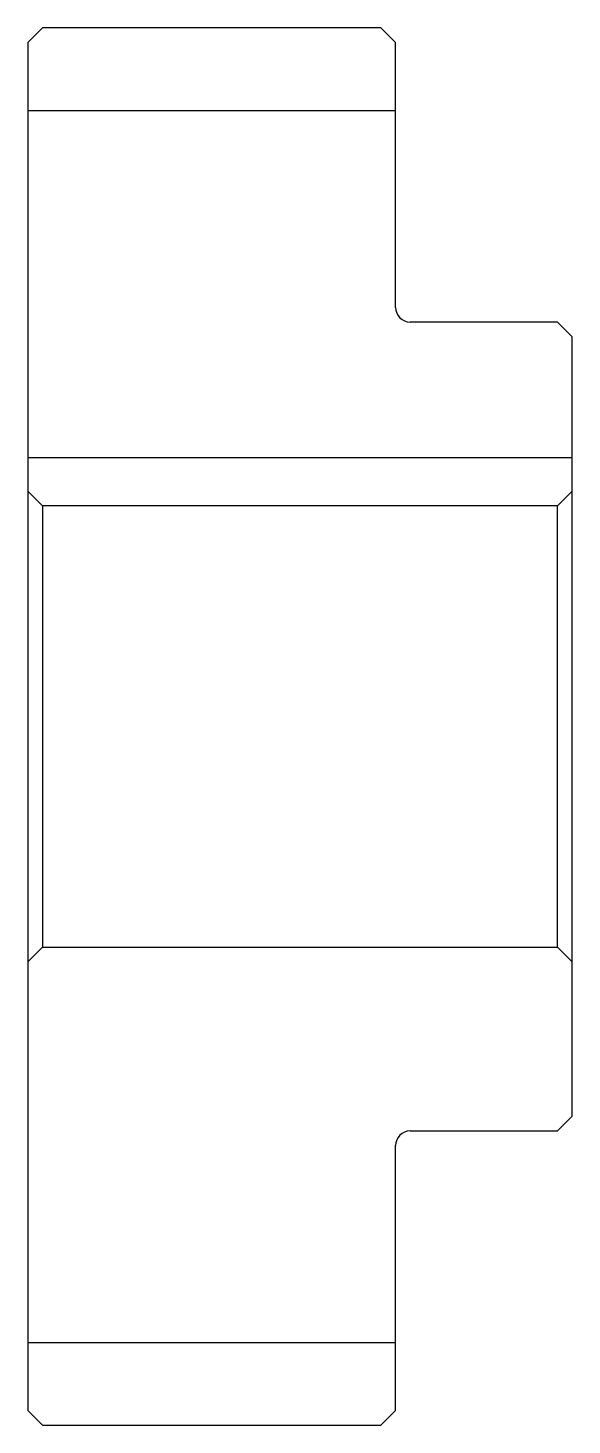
# Model space of a CAD drawing. Header units: metres. Extents: x 162 to 398, y 116 to 210.
# Drawn here: x 162 to 199, y 115.5 to 210.5 of the extents above; entities outside this region: 2.
import ezdxf

# ---------------------------------------------------------------- set-up
doc = ezdxf.new("R2010")
doc.units = ezdxf.units.M

msp = doc.modelspace()

# ---------------------------------------------------------------- linework, layer by layer
at = {"color": 4}
for p, q in [((162, 204.875), (187, 204.875)), ((162, 181.300003), (199, 181.300003)), ((198, 178), (199, 179)), ((163, 178), (163, 148)), ((198, 148), (199, 147)), ((162, 121.125), (187, 121.125))]:
    msp.add_line(p, q, dxfattribs=at)
for points in [[(187, 191.5), (187, 209.5), (186, 210.5), (163, 210.5), (162, 209.5), (162, 147)], [(188, 135.5), (198, 135.5), (199, 136.5), (199, 189.5), (198, 190.5), (188, 190.5)], [(386.5, 177.456833), (386.5, 181.300003), (378.5, 181.300003), (378.5, 177.456833)], [(162, 147), (163, 148), (198, 148), (198, 178), (163, 178), (162, 179)], [(162, 147), (162, 116.5), (163, 115.5), (186, 115.5), (187, 116.5), (187, 134.5)]]:
    msp.add_lwpolyline(points, dxfattribs=at)
for centre, radius, start, end in [((188, 191.5), 1, 180, 270), ((382.5, 163), 15, 105.46601032, 74.53398968), ((188, 134.5), 1, 90, 180)]:
    msp.add_arc(centre, radius, start, end, dxfattribs=at)

doc.saveas('drawing.dxf')
